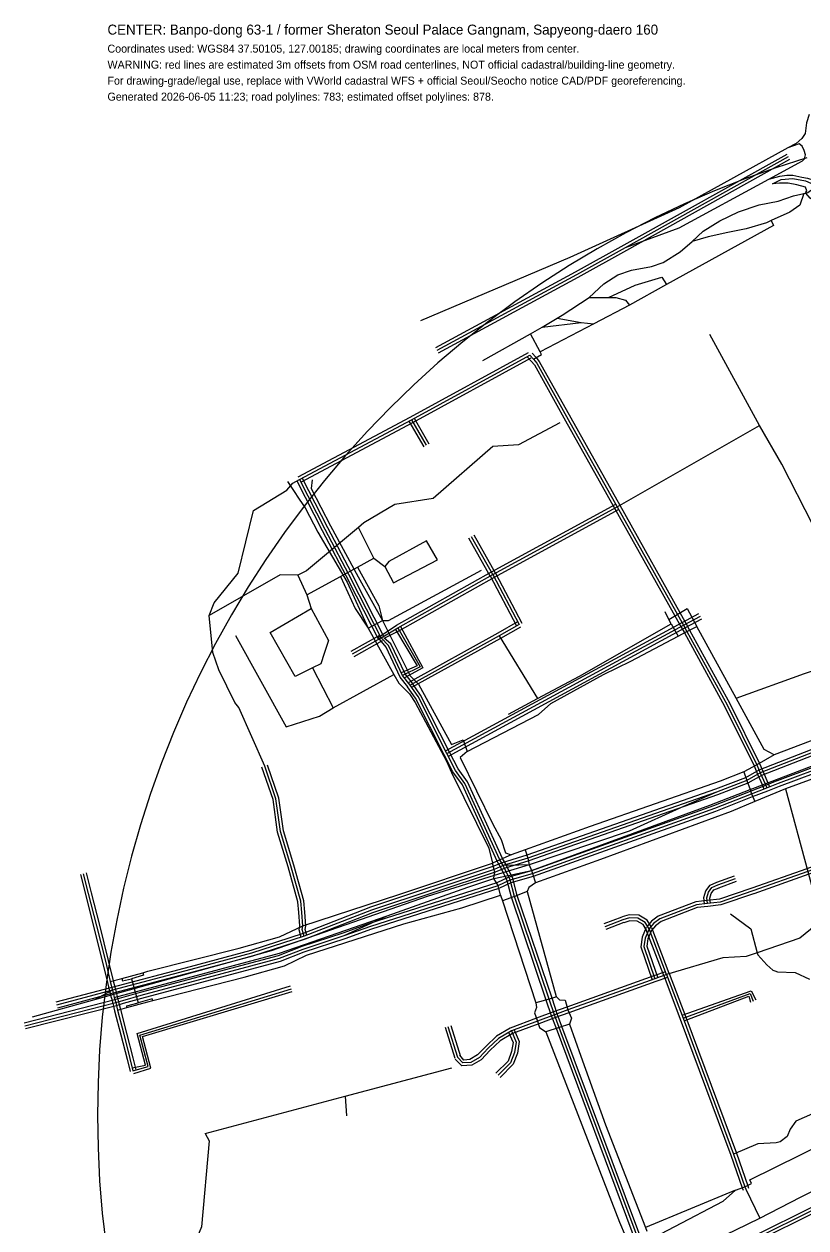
# Model space of a CAD drawing. Header units: metres. Extents: x -1073 to 1066, y -1049 to 1091.
# Drawn here: x -1073 to -291, y -113 to 1091 of the extents above; entities that cross this region are included whole.
import ezdxf

# ---------------------------------------------------------------- set-up
doc = ezdxf.new("R2010")
doc.units = ezdxf.units.M
for name, color, linetype in [('EST_BUILDING_LINE_3M_OFFSET', 1, 'CONTINUOUS'), ('OSM_ROAD_CENTERLINE', 8, 'CONTINUOUS'), ('RADIUS_1KM', 5, 'CONTINUOUS'), ('TEXT_NOTES', 3, 'CONTINUOUS')]:
    doc.layers.add(name, color=color, linetype=linetype)

msp = doc.modelspace()

# ---------------------------------------------------------------- linework, layer by layer
at = {"layer": 'EST_BUILDING_LINE_3M_OFFSET'}
for points in [[(-473.202, 869.938), (-310.208, 960.652)], [(-470.284, 864.695), (-307.29, 955.41)], [(-661.57, 767.408), (-521.952, 842.807), (-473.201, 869.938)], [(-658.719, 762.129), (-519.068, 837.546), (-470.284, 864.695)], [(-799.381, 637.905), (-687.322, 697.711), (-568.922, 762.359)], [(-565.204, 761.674), (-561.619, 757.478), (-558.011, 753.236), (-526.53, 696.949), (-477.472, 609.576), (-411.13, 491.287)], [(-796.556, 632.612), (-684.472, 692.431), (-566.047, 757.093)], [(-569.766, 757.777), (-566.18, 753.58), (-562.934, 749.806), (-531.765, 694.017), (-482.705, 606.64), (-416.363, 488.352)], [(-688.49, 693.561), (-673.609, 668.013)], [(-683.305, 696.581), (-668.424, 671.033)], [(-800.634, 633.881), (-775.111, 584.521)], [(-795.304, 636.637), (-769.781, 587.277)], [(-689.574, 428.089), (-697.305, 437.888), (-711.329, 467.646), (-719.151, 477.522), (-700.901, 489.678), (-605.878, 543.006), (-481.523, 610.742)], [(-684.87, 431.813), (-692.206, 441.051), (-706.372, 471.027), (-713.209, 476.69), (-697.9, 484.483), (-602.975, 537.755), (-478.653, 605.473)], [(-775.102, 584.504), (-748.13, 533.174)], [(-769.79, 587.295), (-742.819, 535.965)], [(-601.816, 541.858), (-623.162, 579.574)], [(-607.038, 538.903), (-628.383, 576.618)], [(-601.769, 541.773), (-575.575, 491.768)], [(-718.853, 475.744), (-748.147, 533.207)], [(-713.508, 478.469), (-742.802, 535.932)], [(-607.084, 538.989), (-580.89, 488.984)], [(-415.153, 492.469), (-398.276, 501.43)], [(-412.339, 487.169), (-395.462, 496.131)], [(-702.01, 485.6), (-680.183, 449.049), (-696.095, 442.153)], [(-696.792, 488.562), (-674.443, 447.3), (-693.416, 436.785)], [(-579.696, 492.994), (-599.606, 481.866), (-688.675, 432.576)], [(-576.769, 487.757), (-596.689, 476.622), (-685.769, 427.326)], [(-651.85, 364.283), (-415.175, 492.457)], [(-648.993, 359.007), (-412.318, 487.181)], [(-416.383, 488.388), (-412.899, 481.968), (-372.646, 408.838), (-343.164, 349.109), (-339.707, 340.933), (-334.805, 330.008), (-333.252, 326.015)], [(-411.109, 491.25), (-407.634, 484.846), (-367.326, 411.613), (-337.708, 351.606), (-334.206, 343.329), (-329.27, 332.324), (-327.661, 328.19)], [(-746.199, 463.854), (-717.638, 479.729)], [(-743.284, 458.61), (-714.723, 474.484)], [(-108.392, 434.45), (-338.244, 344.841), (-351.789, 337.165), (-381.71, 325.791), (-570.391, 259.824), (-595.137, 252.372), (-604.37, 248.55), (-727.034, 207.885), (-794.393, 181.717), (-846.67, 164.713), (-907.429, 148.439), (-985.735, 127.745), (-1041.683, 112.906)], [(-106.213, 428.859), (-335.669, 339.421), (-349.236, 331.735), (-379.653, 320.155), (-568.535, 254.118), (-593.122, 246.72), (-602.276, 242.927), (-725.003, 202.24), (-792.378, 176.065), (-844.965, 158.961), (-905.887, 142.641), (-984.199, 121.945), (-1040.145, 107.107)], [(-596.752, 248.089), (-600.029, 253.991), (-634.932, 330.129), (-644.343, 343.058), (-653.096, 360.287), (-681.879, 416.896), (-689.694, 428.252)], [(-591.507, 251.003), (-594.676, 256.701), (-629.754, 333.16), (-639.225, 346.191), (-647.747, 363.004), (-676.722, 419.963), (-684.75, 431.651)], [(-319.848, 334.533), (-212.554, 374.602), (-107.554, 415.301), (-84, 424.042), (-75.691, 427.02)], [(-317.749, 328.912), (-210.421, 368.994), (-105.426, 409.691), (-81.944, 418.405), (-73.667, 421.372)], [(-790.487, 179.664), (-792.159, 185.72), (-791.685, 189.194), (-792.61, 202.983), (-793.568, 214.433), (-803.558, 250.041), (-813.895, 284.224), (-818.553, 316.897), (-829.902, 349.866)], [(-796.284, 178.118), (-798.145, 185.31), (-797.682, 189.361), (-798.594, 202.533), (-799.473, 213.37), (-809.318, 248.361), (-819.753, 282.929), (-824.386, 315.49), (-835.575, 347.91)], [(-1073.441, 92.352), (-982.568, 115.545), (-975.609, 117.661), (-957.066, 122.874), (-818.852, 159.804), (-795.303, 168.815), (-754.223, 182.418), (-727.589, 191.941), (-600.317, 232.5), (-588.238, 238.219), (-565.577, 244.568), (-383.577, 309.675), (-346.794, 323.999), (-331.55, 329.896), (-319.904, 334.511)], [(-1071.957, 86.539), (-980.953, 109.767), (-973.924, 111.903), (-955.48, 117.087), (-817.004, 154.096), (-793.287, 163.164), (-752.27, 176.745), (-725.667, 186.257), (-598.116, 226.918), (-586.138, 232.598), (-563.758, 238.85), (-381.477, 304.054), (-344.623, 318.406), (-329.363, 324.309), (-317.694, 328.933)], [(-17.329, 333.472), (-20.804, 330.915), (-42.055, 317.436), (-74.923, 295.475), (-77.654, 302.405), (-86.322, 310.401), (-95.906, 313.788), (-108.044, 313.025), (-171.262, 289.131), (-230.083, 268.133), (-290.458, 246.428), (-345.541, 226.994)], [(-13.775, 328.637), (-17.418, 325.962), (-38.842, 312.368), (-76.431, 289.667), (-82.39, 298.723), (-89.424, 305.265), (-96.727, 307.845), (-106.773, 307.161), (-169.192, 283.499), (-228.059, 262.485), (-288.445, 240.775), (-343.545, 221.336)], [(-1011.264, 242.099), (-1006.292, 222.417), (-998.096, 189.967), (-989.155, 154.564), (-984.253, 134.259), (-982.059, 125.583), (-980.972, 121.305), (-980.66, 120.06), (-980.261, 118.596), (-978.853, 113.393), (-977.048, 105.767), (-970.792, 81.888), (-964.625, 57.452), (-961.551, 45.273)], [(-462.023, -124.708), (-464.976, -116.541), (-540.922, 86.682), (-545.681, 99.451), (-550.985, 115.145), (-585.834, 217.925), (-590.003, 234.372), (-591.956, 238.317), (-593.705, 241.878), (-596.822, 248.223)], [(-456.381, -122.668), (-459.345, -114.47), (-535.301, 88.78), (-540.027, 101.459), (-545.302, 117.069), (-580.081, 219.629), (-584.372, 236.444), (-586.57, 240.96), (-588.319, 244.523), (-591.437, 250.869)], [(-1017.081, 240.629), (-1012.109, 220.948), (-1003.913, 188.498), (-994.98, 153.125), (-990.078, 132.82), (-987.875, 124.108), (-986.789, 119.837), (-986.465, 118.543), (-986.051, 117.024), (-984.669, 111.918), (-982.87, 104.316), (-976.603, 80.394), (-970.442, 55.983), (-967.369, 43.805)], [(-392.73, 211.212), (-393.412, 217.497), (-391.451, 224.322), (-387.217, 229.811), (-380.565, 232.892)], [(-380.373, 232.97), (-362.825, 239.416)], [(-378.304, 227.338), (-360.756, 233.783)], [(-345.511, 227.005), (-377.657, 216.025), (-390.083, 214.545), (-401.536, 213.345), (-438.964, 198.82), (-445.741, 193.85), (-450.498, 188.351)], [(-343.574, 221.326), (-376.323, 210.175), (-389.419, 208.582), (-400.133, 207.511), (-436.077, 193.56), (-441.665, 189.447), (-445.95, 184.437)], [(-386.772, 211.915), (-387.432, 217.007), (-386.091, 221.626), (-383.489, 225.11), (-378.112, 227.416)], [(-475.478, 198.081), (-493.476, 191.224)], [(-445.679, 187.981), (-450.052, 194.832), (-458.535, 199.815), (-468.079, 200.236), (-475.26, 198.154)], [(-450.77, 184.807), (-454.239, 190.535), (-460.222, 194.057), (-467.335, 194.282), (-473.559, 192.401)], [(-473.342, 192.474), (-491.34, 185.617)], [(-450.983, 187.573), (-455.126, 177.807), (-456.35, 168.358), (-445.19, 135.463)], [(-433.577, 139.518), (-451.028, 185.326)], [(-445.466, 185.216), (-449.342, 176.212), (-450.379, 168.942), (-439.513, 137.404)], [(-427.97, 141.654), (-445.421, 187.462)], [(-431.786, 143.41), (-443.364, 139.258), (-530.321, 108.057), (-543.852, 103.284)], [(-429.761, 137.762), (-441.338, 133.61), (-528.309, 102.404), (-541.856, 97.626)], [(-433.577, 139.518), (-417.022, 96.048), (-366.46, -39.92), (-355.175, -72.533), (-354.229, -74.978)], [(-427.97, 141.654), (-411.407, 98.161), (-360.813, -37.893), (-349.542, -70.468), (-348.634, -72.81)], [(-965.23, 47.439), (-951.874, 50.073), (-960.335, 81.596), (-806.836, 129.262)], [(-963.69, 41.64), (-946.683, 47.065), (-955.09, 78.683), (-805.087, 123.523)], [(-415.249, 99.92), (-345.962, 124.484), (-341.296, 115.256)], [(-413.18, 94.289), (-348.387, 118.995), (-346.853, 112.994)], [(-541.799, 97.647), (-558.615, 91.335), (-584.69, 81.56), (-597.117, 74.321), (-607.061, 64.879), (-616.045, 55.498), (-625.597, 49.99), (-635.645, 49.453), (-642.009, 55.948)], [(-543.908, 103.264), (-560.723, 96.952), (-587.265, 86.979), (-600.715, 79.122), (-611.296, 69.128), (-619.762, 60.208), (-627.379, 55.719), (-633.439, 55.032), (-637.585, 60.003)], [(-652.218, 87.855), (-642.662, 57.086)], [(-646.488, 89.634), (-636.932, 58.865)], [(-583.23, 85.474), (-578.127, 73.529), (-579.856, 62.065), (-584.157, 50.902), (-597.13, 37.832)], [(-588.725, 83.065), (-584.079, 72.768), (-585.653, 63.615), (-589.194, 54.162), (-601.373, 42.074)], [(-285.573, -92.116), (-342.05, -120.313)], [(-282.892, -97.484), (-339.37, -125.682)]]:
    msp.add_lwpolyline(points, dxfattribs=at)
at = {"layer": 'OSM_ROAD_CENTERLINE'}
for points in [[(-287.915, 1000.065), (-290.794, 991.928), (-291.254, 986.395), (-292.057, 981.219), (-295.501, 976.009), (-301.092, 971.145), (-309.491, 966.814), (-418.241, 907.024), (-527.443, 857.097), (-676.986, 794.001)], [(-328.355, 935.511), (-298.487, 951.931), (-294.751, 953.901), (-292.799, 955.849), (-291.845, 959.879), (-292.914, 964.143), (-295.042, 968.64), (-298.01, 970.889), (-309.491, 966.814)], [(-471.743, 867.316), (-308.749, 958.031)], [(-471.743, 867.316), (-417.994, 886.82), (-328.355, 935.511), (-317.43, 938.695), (-310.259, 939.585), (-304.501, 939.407), (-295.307, 937.659), (-289.858, 936.457), (-283.482, 934.431), (-278.766, 931.715), (-273.008, 927.585), (-269.846, 924.168), (-266.843, 918.423), (-264.521, 914.015), (-250.311, 888.701)], [(-324.725, 930.836), (-315.893, 935.355), (-304.518, 936.068), (-291.607, 933.819), (-280.947, 929.088), (-272.893, 923.399), (-269.643, 919.258), (-272.222, 918.067), (-276.372, 915.819), (-282.025, 912.757), (-287.173, 916.531), (-291.527, 921.596), (-291.669, 921.763), (-290.397, 923.756), (-291.598, 927.563), (-300.527, 929.789), (-308.961, 931.515), (-317.58, 931.503), (-324.725, 930.836)], [(-614.477, 754.282), (-566.743, 780.81), (-555.2, 787.7), (-540.045, 796.751), (-535.003, 799.756), (-507.996, 817.289), (-493.548, 831.026), (-479.576, 839.787), (-465.834, 844.529), (-445.699, 848.314), (-434.094, 852.344), (-417.04, 862.763), (-404.959, 873.072), (-393.946, 883.491), (-377.361, 894.033), (-358.647, 903.028), (-337.919, 910.019), (-318.967, 913.57), (-303.812, 918.902), (-293.355, 921.195), (-291.527, 921.596), (-289.24, 922.097), (-284.259, 925.871)], [(-293.355, 921.195), (-297.418, 909.54), (-307.247, 902.672), (-326.12, 894.133), (-330.81, 892.018), (-351.184, 885.974), (-369.306, 882.189), (-388.965, 877.925), (-404.959, 873.072)], [(-326.12, 894.133), (-323.621, 889.347), (-430.703, 830.136), (-467.848, 809.586), (-503.562, 791.007), (-557.302, 763.054)], [(-660.145, 764.768), (-520.51, 840.177), (-471.743, 867.316)], [(-488.69, 817.345), (-462.046, 829.724), (-435.392, 837.661), (-430.703, 830.136)], [(-507.996, 817.289), (-495.208, 817.289), (-488.69, 817.345), (-481.351, 817.412), (-471.698, 814.451), (-467.848, 809.586)], [(-540.045, 796.751), (-516.05, 792.42)], [(-555.2, 787.7), (-516.05, 792.42), (-503.562, 791.007)], [(-563.899, 755.529), (-555.845, 760.327), (-557.302, 763.054), (-566.743, 780.81)], [(-239.757, 506.294), (-284.471, 590.152), (-315.222, 650.665), (-337.734, 689.416), (-387.49, 780.431)], [(-797.969, 635.259), (-685.897, 695.071), (-567.485, 759.726)], [(-567.485, 759.726), (-563.899, 755.529), (-560.473, 751.521), (-529.147, 695.483), (-480.088, 608.108), (-413.746, 489.819)], [(-537.458, 691.976), (-578.745, 669.946), (-604.595, 668.209), (-664.137, 616.524), (-702.377, 610.412), (-733.384, 591.977), (-738.798, 587.48), (-790.93, 544.154), (-799.603, 539.746), (-817.23, 540.002), (-888.253, 499.549)], [(-685.897, 695.071), (-671.016, 669.523)], [(-480.088, 608.108), (-337.734, 689.416)], [(-832.738, 348.888), (-858.597, 407.52), (-862.536, 412.608), (-878.591, 445.035), (-884.703, 462.568), (-888.253, 499.549), (-883.193, 512.05), (-859.321, 541.672), (-843.787, 604.367), (-810.598, 624.873), (-806.615, 629.359), (-804.592, 631.641), (-797.969, 635.259)], [(-809.768, 633.411), (-803.912, 624.494), (-798.163, 615.711), (-792.387, 607.05), (-779.467, 582.582)], [(-797.969, 635.259), (-772.446, 585.899)], [(-785.119, 635.147), (-786.364, 626.498), (-766.988, 588.994)], [(-687.222, 429.951), (-694.755, 439.469), (-708.85, 469.336), (-716.18, 477.106), (-699.401, 487.081), (-604.427, 540.381), (-480.088, 608.108)], [(-790.48, 520.031), (-756.788, 538.488), (-739.858, 547.761), (-723.396, 556.767), (-738.798, 587.48)], [(-779.467, 582.582), (-750.243, 532.666)], [(-772.446, 585.899), (-745.474, 534.57)], [(-766.988, 588.994), (-739.31, 538.032)], [(-604.427, 540.381), (-625.773, 578.096)], [(-723.396, 556.767), (-712.507, 548.485), (-703.852, 532.021), (-659.88, 555.053), (-670.822, 574.122), (-708.541, 553.383), (-712.507, 548.485)], [(-739.858, 547.761), (-718.406, 508.966), (-714.847, 494.528)], [(-714.847, 494.528), (-709.009, 494.617), (-615.749, 544.689)], [(-799.603, 539.746), (-790.48, 520.031), (-786.241, 506.283), (-768.807, 474.39), (-773.073, 461.577), (-776.517, 451.258), (-784.898, 447.072), (-802.349, 438.345), (-827.148, 482.517), (-786.241, 506.283)], [(-756.788, 538.488), (-742.083, 506.339), (-729.154, 486.635)], [(-750.243, 532.666), (-729.154, 486.635)], [(-716.18, 477.106), (-745.474, 534.57)], [(-739.31, 538.032), (-714.847, 494.528)], [(-604.427, 540.381), (-578.233, 490.376)], [(-428.345, 495.563), (-410.196, 506.283)], [(-410.196, 506.283), (-400.252, 488.439)], [(-753.246, 179.581), (-710.316, 199.263), (-629.658, 228.084), (-603.491, 236.477), (-589.263, 239.639), (-565.877, 244.603), (-387.428, 309.87), (-347.139, 325.544), (-332.037, 331.166), (-84.72, 425.454), (-76.905, 428.693), (-54.349, 437.655), (-47.213, 440.705), (85.833, 497.589)], [(-729.154, 486.635), (-714.847, 494.528)], [(-714.847, 494.528), (-687.266, 439.313), (-678.761, 430.987), (-645.705, 370.551), (-634.101, 375.093)], [(-426.146, 490.988), (-428.345, 495.563), (-432.213, 503.178)], [(-413.746, 489.819), (-396.869, 498.78)], [(-729.154, 486.635), (-703.578, 440.438), (-698.632, 431.777), (-687.946, 421.179), (-682.109, 412.496), (-650.942, 353.897), (-645.696, 342.665), (-608.578, 267.034), (-604.948, 252.073)], [(-699.401, 487.081), (-677.313, 448.174), (-694.755, 439.469)], [(-578.233, 490.376), (-598.148, 479.244), (-687.222, 429.951)], [(-650.421, 361.645), (-413.746, 489.819)], [(-588.875, 400.819), (-559.757, 416.337), (-517.799, 438.979), (-426.146, 490.988)], [(-426.146, 490.988), (-419.133, 478.832)], [(-419.133, 478.832), (-410.267, 483.407), (-400.252, 488.439)], [(-413.746, 489.819), (-410.267, 483.407), (-369.986, 410.225), (-340.436, 350.357), (-336.956, 342.131), (-332.037, 331.166), (-330.457, 327.103)], [(-323.1, 360.298), (-332.991, 365.575), (-360.996, 416.704), (-400.252, 488.439)], [(-360.996, 416.704), (-292.614, 441.529), (-221.229, 464.794), (-212.07, 466.598), (-166.659, 475.57), (-165.052, 482.706)], [(-861.812, 479.622), (-811.216, 388.062), (-777.948, 398.793), (-764.233, 407.008), (-703.578, 440.438)], [(-744.741, 461.232), (-716.18, 477.106)], [(-630.029, 363.482), (-558.865, 400.474), (-546.616, 411.528), (-493.804, 440.382), (-466.541, 453.685), (-419.133, 478.832)], [(-598.148, 479.244), (-559.757, 416.337)], [(-784.898, 447.072), (-764.233, 407.008)], [(-103.302, 449.666), (-109.457, 439.992), (-181.752, 413.821), (-323.1, 360.298)], [(-107.303, 431.654), (-336.956, 342.131), (-350.513, 334.45), (-380.681, 322.973), (-569.463, 256.971), (-594.129, 249.546), (-603.323, 245.739), (-726.019, 205.063), (-793.385, 178.891), (-845.818, 161.837), (-906.658, 145.54), (-984.967, 124.845), (-1040.914, 110.006)], [(-594.129, 249.546), (-597.353, 255.346), (-632.343, 331.645), (-641.784, 344.624), (-650.421, 361.645), (-679.3, 418.43), (-687.222, 429.951)], [(-318.799, 331.722), (-211.488, 371.798), (-106.49, 412.496), (-82.972, 421.224), (-74.679, 424.196)], [(-75.394, 398.114), (-87.087, 400.852), (-99.787, 400.474), (-172.417, 377.063), (-311.725, 326.079), (-342.379, 313.421), (-366.012, 303.659), (-496.639, 255.624), (-561.7, 232.269), (-568.5, 227.583), (-569.993, 223.586)], [(-634.101, 375.093), (-630.029, 363.482)], [(-630.029, 363.482), (-637.209, 357.493), (-604.648, 290.946), (-596.152, 275.562), (-591.665, 262.337), (-586.26, 260.155)], [(-323.1, 360.298), (-340.436, 350.357), (-353.551, 343.367)], [(-793.385, 178.891), (-795.152, 185.515), (-794.684, 189.277), (-795.602, 202.758), (-796.52, 213.901), (-806.438, 249.201), (-816.824, 283.577), (-821.469, 316.193), (-832.738, 348.888)], [(-353.551, 343.367), (-376.919, 333.927), (-506.98, 288.541), (-572.042, 265.175), (-586.26, 260.155)], [(-353.551, 343.367), (-350.513, 334.45), (-347.139, 325.544), (-345.708, 321.203), (-342.379, 313.421)], [(-1072.699, 89.446), (-981.761, 112.656), (-974.766, 114.782), (-956.273, 119.981), (-817.928, 156.95), (-794.295, 165.989), (-753.246, 179.581), (-726.628, 189.099), (-599.216, 229.709), (-587.188, 235.408), (-564.668, 241.709), (-382.527, 306.865), (-345.708, 321.203), (-330.457, 327.103), (-318.799, 331.722)], [(-15.552, 331.055), (-19.111, 328.439), (-40.448, 314.902), (-75.677, 292.571), (-80.022, 300.564), (-87.873, 307.833), (-96.316, 310.817), (-107.409, 310.093), (-170.227, 286.315), (-229.071, 265.309), (-289.452, 243.602), (-344.543, 224.165)], [(-311.725, 326.079), (-289.452, 243.602), (-280.991, 212.354), (-276.169, 194.387), (-271.021, 175.207), (-224.841, 45.541)], [(-380.681, 322.973), (-413.658, 308.635), (-468.219, 283.911), (-568.244, 250.281), (-578.33, 249.991), (-594.129, 249.546)], [(-572.042, 265.175), (-569.463, 256.971), (-568.244, 250.281), (-565.877, 244.603), (-564.668, 241.709), (-561.7, 232.269)], [(-586.26, 260.155), (-597.353, 255.346), (-604.948, 252.073)], [(-1014.172, 241.364), (-1009.2, 221.683), (-1001.005, 189.233), (-992.067, 153.844), (-987.166, 133.539), (-984.967, 124.845), (-983.88, 120.571), (-983.563, 119.302), (-983.156, 117.81), (-981.761, 112.656), (-979.959, 105.042), (-973.698, 81.141), (-967.533, 56.718), (-964.46, 44.539)], [(-568.244, 250.281), (-591.012, 243.201), (-603.023, 239.472), (-670.248, 218.577), (-826.115, 164.331), (-983.88, 120.571), (-1003.08, 115.25)], [(-987.166, 133.539), (-975.588, 136.757), (-954.781, 142.456), (-949.632, 143.937), (-858.27, 167.025), (-817.893, 178.346), (-794.684, 189.277), (-698.544, 220.458), (-604.948, 252.073)], [(-596.69, 219.868), (-599.216, 229.709), (-603.491, 236.477), (-603.023, 239.472), (-602.528, 242.644), (-603.323, 245.739), (-604.948, 252.073)], [(-459.202, -123.688), (-462.16, -115.506), (-538.111, 87.731), (-542.854, 100.455), (-548.144, 116.107), (-582.958, 218.777), (-587.188, 235.408), (-589.263, 239.639), (-591.012, 243.201), (-594.129, 249.546)], [(-389.751, 211.564), (-390.422, 217.252), (-388.771, 222.974), (-385.353, 227.46), (-379.339, 230.154)], [(-379.339, 230.154), (-361.791, 236.6)], [(-979.959, 105.042), (-970.501, 107.635), (-949.703, 113.335), (-944.554, 114.815), (-853.183, 137.903), (-812.806, 149.236), (-790.736, 160.034), (-693.457, 191.337), (-635.381, 207.4), (-596.69, 219.868)], [(-596.69, 219.868), (-594.748, 214.413), (-561.506, 112.244), (-560.746, 107.635), (-562.76, 102.47), (-559.669, 94.143), (-557.682, 87.831), (-551.509, 83.301), (-477.783, -106.878), (-471.963, -120.315), (-470.33, -123.877), (-469.764, -125.113)], [(-569.993, 223.586), (-582.958, 218.777), (-594.748, 214.413)], [(-569.993, 223.586), (-541.211, 118.801), (-540.69, 118.255), (-537.873, 115.272), (-532.185, 114.86), (-529.315, 105.231), (-525.712, 97.127), (-527.796, 91.138), (-516.465, 58.899), (-491.675, -9.618), (-461.807, -86.585), (-451.854, -112.222), (-450.441, -115.862)], [(-344.543, 224.165), (-376.99, 213.1), (-389.751, 211.564), (-400.835, 210.428), (-437.521, 196.19), (-443.703, 191.649), (-448.224, 186.394)], [(-983.156, 117.81), (-817.884, 161.882), (-710.316, 199.263)], [(-474.41, 195.278), (-492.408, 188.42)], [(-448.224, 186.394), (-452.146, 192.684), (-459.379, 196.936), (-467.707, 197.259), (-474.41, 195.278)], [(-276.169, 194.387), (-297.312, 176.865), (-340.224, 162.416), (-351.078, 158.62), (-374.296, 157.44), (-430.773, 140.586)], [(-366.577, 201.445), (-346.415, 186.149), (-340.224, 162.416), (-339.235, 160.279), (-330.236, 150.338), (-324.548, 145.117), (-322.535, 144.349), (-319.576, 143.224), (-302.046, 142.757), (-287.836, 136.122)], [(-448.224, 186.394), (-452.234, 177.01), (-453.364, 168.65), (-442.351, 136.434)], [(-430.773, 140.586), (-448.224, 186.394)], [(-527.593, -156.293), (-518.682, -152.965), (-483.912, -139.974), (-470.648, -136.623), (-373.925, -85.995), (-361.711, -74.896), (-352.359, -71.501), (-345.797, -68.161), (-347.395, -64.566), (-118.218, 48.257), (49.783, 129.844), (88.527, 148.657)], [(-975.588, 136.757), (-975.102, 134.408)], [(-975.102, 134.408), (-966.05, 136.489)], [(-953.968, 140.029), (-966.05, 136.489)], [(-966.05, 136.489), (-959.444, 112.422)], [(-954.781, 142.456), (-953.968, 140.029)], [(-430.773, 140.586), (-442.351, 136.434), (-529.315, 105.231), (-542.854, 100.455)], [(-430.773, 140.586), (-414.214, 97.104), (-363.636, -38.906), (-352.359, -71.501), (-351.431, -73.894)], [(-984.967, 124.845), (-1003.08, 115.25), (-1065.227, 97.973)], [(-964.46, 44.539), (-949.279, 48.569), (-957.713, 80.139), (-805.961, 126.393)], [(-414.214, 97.104), (-347.175, 121.74), (-344.075, 114.125)], [(-970.722, 109.439), (-959.444, 112.422)], [(-970.501, 107.635), (-970.722, 109.439)], [(-945.163, 116.385), (-959.444, 112.422)], [(-944.554, 114.815), (-945.163, 116.385)], [(-540.69, 118.255), (-548.144, 116.107), (-561.506, 112.244)], [(-542.854, 100.455), (-559.669, 94.143), (-585.978, 84.269), (-598.916, 76.722), (-609.178, 67.004), (-617.904, 57.853), (-626.488, 52.855), (-634.542, 52.242), (-639.797, 57.975)], [(-649.353, 88.744), (-639.797, 57.975)], [(-585.978, 84.269), (-581.103, 73.148), (-582.754, 62.84), (-586.676, 52.532), (-599.252, 39.953)], [(-527.796, 91.138), (-538.111, 87.731), (-551.509, 83.301)], [(-435.701, -147.232), (-425.625, -144.783), (-387.808, -127.317), (-361.535, -114.648), (-337.433, -102.849), (-296.561, -81.809), (-241.267, -54.235), (-170.456, -18.613), (13.768, 71.568), (34.293, 83.39), (38.152, 86.34), (40.272, 88.321), (42.541, 90.659), (48.105, 95.78)], [(-892.236, -18.201), (-752.054, 18.913), (-645.652, 47.467)], [(-752.054, 18.913), (-751.03, -0.468)], [(-276.461, 5.132), (-301.339, -6.011), (-307.018, -14.06), (-310.1, -21.162), (-316.971, -26.617), (-320.998, -27.563), (-339.473, -28.743), (-363.636, -38.906)], [(-892.236, -18.201), (-888.368, -25.659), (-896.069, -111.409), (-903.32, -129.12)], [(-361.711, -74.896), (-451.854, -112.222)], [(-351.431, -73.894), (-337.433, -102.849)], [(-284.233, -94.8), (-340.71, -122.997)]]:
    msp.add_lwpolyline(points, dxfattribs=at)
at = {"layer": 'RADIUS_1KM'}
msp.add_lwpolyline([(-290.285, 956.94), (-321.439, 946.93), (-352.25, 935.906), (-382.683, 923.88), (-412.707, 910.864), (-442.289, 896.873), (-471.397, 881.921), (-500, 866.025), (-528.068, 849.202), (-555.57, 831.47), (-582.478, 812.847), (-608.761, 793.353), (-634.393, 773.01), (-659.346, 751.84), (-683.592, 729.864), (-707.107, 707.107), (-729.864, 683.592), (-751.84, 659.346), (-773.01, 634.393), (-793.353, 608.761), (-812.847, 582.478), (-831.47, 555.57), (-849.202, 528.068), (-866.025, 500), (-881.921, 471.397), (-896.873, 442.289), (-910.864, 412.707), (-923.88, 382.683), (-935.906, 352.25), (-946.93, 321.439), (-956.94, 290.285), (-965.926, 258.819), (-973.877, 227.076), (-980.785, 195.09), (-986.643, 162.895), (-991.445, 130.526), (-995.185, 98.017), (-997.859, 65.403), (-999.465, 32.719), (-1000, 0), (-999.465, -32.719), (-997.859, -65.403), (-995.185, -98.017), (-991.445, -130.526)], dxfattribs=at)

# ---------------------------------------------------------------- texts
at = {"layer": 'TEXT_NOTES'}
for s, height, p in [('CENTER: Banpo-dong 63-1 / former Sheraton Seoul Palace Gangnam, Sapyeong-daero 160', 10, (-990, 1080)), ('Coordinates used: WGS84 37.50105, 127.00185; drawing coordinates are local meters from center.', 8, (-990, 1062)), ('WARNING: red lines are estimated 3m offsets from OSM road centerlines, NOT official cadastral/building-line geometry.', 8, (-990, 1046)), ('For drawing-grade/legal use, replace with VWorld cadastral WFS + official Seoul/Seocho notice CAD/PDF georeferencing.', 8, (-990, 1030)), ('Generated 2026-06-05 11:23; road polylines: 783; estimated offset polylines: 878.', 8, (-990, 1014))]:
    msp.add_text(s, height=height, dxfattribs=at).set_placement(p)

doc.saveas('drawing.dxf')
